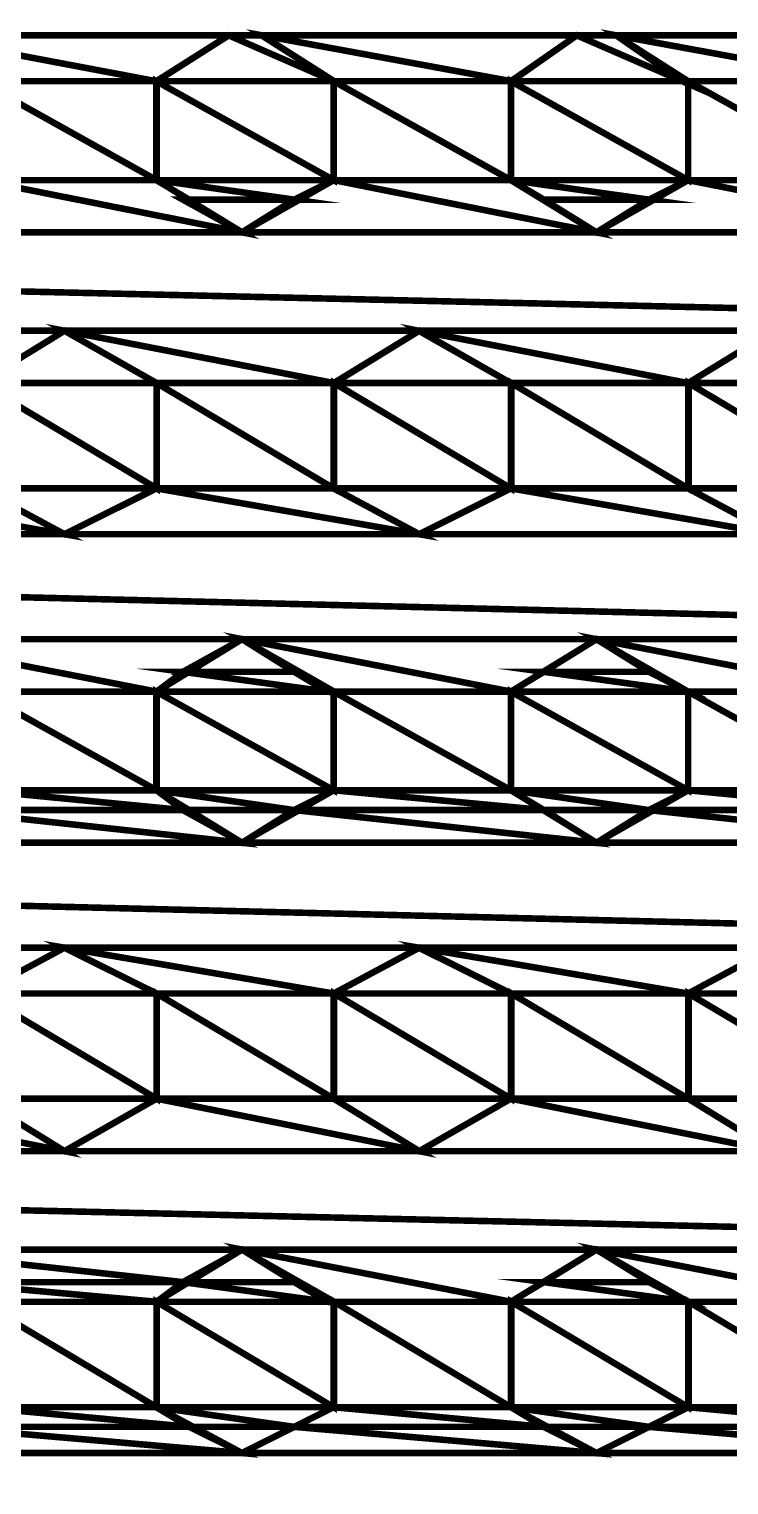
# Model space of a CAD drawing. Header units: metres. Extents: x 3290 to 4536, y 1562 to 1983.
# Drawn here: x 4160.35 to 4163.16, y 1691.62 to 1697.46 of the extents above; entities that cross this region are included whole.
import ezdxf

# ---------------------------------------------------------------- set-up
doc = ezdxf.new("R2010")
doc.units = ezdxf.units.M
for name, color, linetype in [('C00-00-00-BLACK', 7, 'Continuous'), ('C62-64-65', 252, 'Continuous'), ('C93-95-97', 253, 'Continuous')]:
    doc.layers.add(name, color=color, linetype=linetype)

msp = doc.modelspace()

# ---------------------------------------------------------------- linework, layer by layer
at = {"layer": 'C00-00-00-BLACK', "const_width": 0.0263}
for points in [[(4150.1172, 1697.4329), (4167.108, 1697.4329)], [(4160.8646, 1697.249), (4161.154, 1697.4329)], [(4161.2863, 1697.4329), (4161.5751, 1697.249)], [(4162.2863, 1697.249), (4162.5509, 1697.4329)], [(4162.7087, 1697.4329), (4162.9975, 1697.249)], [(4160.8646, 1697.249), (4160.8646, 1696.8522)], [(4161.5751, 1697.249), (4161.5751, 1696.8522)], [(4162.2863, 1697.249), (4162.2863, 1696.8522)], [(4162.9975, 1697.249), (4162.9975, 1696.8522)], [(4160.8646, 1696.8522), (4161.2074, 1696.6428)], [(4161.2074, 1696.6428), (4161.5751, 1696.8522)], [(4162.2863, 1696.8522), (4162.6298, 1696.6428)], [(4162.6298, 1696.6428), (4162.9975, 1696.8522)], [(4160.1534, 1696.0379), (4160.495, 1696.2478)], [(4160.495, 1696.2478), (4160.8646, 1696.0379)], [(4161.5751, 1696.0379), (4161.9186, 1696.2478)], [(4161.9186, 1696.2478), (4162.2863, 1696.0379)], [(4162.9975, 1696.0379), (4163.3403, 1696.2478)], [(4160.8646, 1696.0379), (4160.8646, 1695.6155)], [(4161.5751, 1696.0379), (4161.5751, 1695.6155)], [(4162.2863, 1696.0379), (4162.2863, 1695.6155)], [(4162.9975, 1696.0379), (4162.9975, 1695.6155)], [(4160.1534, 1695.6155), (4160.495, 1695.4317)], [(4160.495, 1695.4317), (4160.8646, 1695.6155)], [(4161.5751, 1695.6155), (4161.9186, 1695.4317)], [(4161.9186, 1695.4317), (4162.2863, 1695.6155)], [(4162.9975, 1695.6155), (4163.3403, 1695.4317)], [(4160.8646, 1694.8), (4161.2074, 1695.0106)], [(4161.2074, 1695.0106), (4161.5751, 1694.8)], [(4162.2863, 1694.8), (4162.6298, 1695.0106)], [(4162.6298, 1695.0106), (4162.9975, 1694.8)], [(4160.8646, 1694.8), (4160.8646, 1694.4044)], [(4161.5751, 1694.8), (4161.5751, 1694.4044)], [(4162.2863, 1694.8), (4162.2863, 1694.4044)], [(4162.9975, 1694.8), (4162.9975, 1694.4044)], [(4160.8646, 1694.4044), (4161.2074, 1694.1938)], [(4161.2074, 1694.1938), (4161.5751, 1694.4044)], [(4162.2863, 1694.4044), (4162.6298, 1694.1938)], [(4162.6298, 1694.1938), (4162.9975, 1694.4044)], [(4160.1534, 1693.5889), (4160.495, 1693.7727)], [(4160.495, 1693.7727), (4160.8646, 1693.5889)], [(4161.5751, 1693.5889), (4161.9186, 1693.7727)], [(4161.9186, 1693.7727), (4162.2863, 1693.5889)], [(4162.9975, 1693.5889), (4163.3403, 1693.7727)], [(4160.8646, 1693.5889), (4160.8646, 1693.1671)], [(4161.5751, 1693.5889), (4161.5751, 1693.1671)], [(4162.2863, 1693.5889), (4162.2863, 1693.1671)], [(4162.9975, 1693.5889), (4162.9975, 1693.1671)], [(4160.1534, 1693.1671), (4160.495, 1692.9566)], [(4160.495, 1692.9566), (4160.8646, 1693.1671)], [(4161.5751, 1693.1671), (4161.9186, 1692.9566)], [(4161.9186, 1692.9566), (4162.2863, 1693.1671)], [(4162.9975, 1693.1671), (4163.3403, 1692.9566)], [(4160.8646, 1692.3522), (4161.2074, 1692.5616)], [(4161.2074, 1692.5616), (4161.5751, 1692.3522)], [(4162.2863, 1692.3522), (4162.6298, 1692.5616)], [(4162.6298, 1692.5616), (4162.9975, 1692.3522)], [(4160.8646, 1692.3522), (4160.8646, 1691.9293)], [(4161.5751, 1692.3522), (4161.5751, 1691.9293)], [(4162.2863, 1692.3522), (4162.2863, 1691.9293)], [(4162.9975, 1692.3522), (4162.9975, 1691.9293)], [(4160.8646, 1691.9293), (4161.2074, 1691.7454)], [(4161.2074, 1691.7454), (4161.5751, 1691.9293)], [(4162.2863, 1691.9293), (4162.6298, 1691.7454)], [(4162.6298, 1691.7454), (4162.9975, 1691.9293)]]:
    msp.add_lwpolyline(points, dxfattribs=at)
at = {"layer": 'C62-64-65', "const_width": 0.0263}
for points in [[(4161.154, 1697.4329), (4161.5751, 1697.249), (4160.8646, 1697.249), (4161.154, 1697.4329)], [(4161.2863, 1697.4329), (4161.154, 1697.4329), (4161.5751, 1697.249), (4161.2863, 1697.4329)], [(4162.5509, 1697.4329), (4162.9739, 1697.249), (4162.2882, 1697.249), (4162.5509, 1697.4329)], [(4162.7087, 1697.4329), (4162.5509, 1697.4329), (4162.9739, 1697.249), (4162.7087, 1697.4329)], [(4161.5751, 1697.249), (4160.8634, 1697.249), (4161.5751, 1696.8522), (4161.5751, 1697.249)], [(4160.8634, 1697.249), (4161.5751, 1696.8522), (4160.8634, 1696.8522), (4160.8634, 1697.249)], [(4162.9975, 1697.249), (4162.2863, 1697.249), (4162.9975, 1696.8522), (4162.9975, 1697.249)], [(4162.2863, 1697.249), (4162.9975, 1696.8522), (4162.2863, 1696.8522), (4162.2863, 1697.249)], [(4160.8634, 1696.8522), (4161.4168, 1696.7739), (4160.995, 1696.7739), (4160.8634, 1696.8522)], [(4162.2863, 1696.8522), (4162.8403, 1696.7739), (4162.4186, 1696.7739), (4162.2863, 1696.8522)], [(4161.5751, 1696.8522), (4160.8634, 1696.8522), (4161.4168, 1696.7739), (4161.5751, 1696.8522)], [(4162.9975, 1696.8522), (4162.2863, 1696.8522), (4162.8403, 1696.7739), (4162.9975, 1696.8522)], [(4160.9702, 1696.7739), (4161.4168, 1696.7739), (4161.2074, 1696.6428), (4160.9702, 1696.7739)], [(4162.4186, 1696.7739), (4162.8403, 1696.7739), (4162.6298, 1696.6428), (4162.4186, 1696.7739)], [(4160.495, 1696.2478), (4160.8646, 1696.0379), (4160.1534, 1696.0379), (4160.495, 1696.2478)], [(4161.9186, 1696.2478), (4162.2863, 1696.0379), (4161.5751, 1696.0379), (4161.9186, 1696.2478)], [(4163.3403, 1696.2478), (4163.7099, 1696.0379), (4162.9975, 1696.0379), (4163.3403, 1696.2478)], [(4160.1553, 1696.0379), (4160.8646, 1695.6155), (4160.1553, 1695.6155), (4160.1553, 1696.0379)], [(4161.577, 1696.0379), (4162.2863, 1695.6155), (4161.577, 1695.6155), (4161.577, 1696.0379)], [(4162.9993, 1696.0379), (4163.7099, 1695.6155), (4162.9993, 1695.6155), (4162.9993, 1696.0379)], [(4160.8646, 1696.0379), (4160.1553, 1696.0379), (4160.8646, 1695.6155), (4160.8646, 1696.0379)], [(4162.2863, 1696.0379), (4161.577, 1696.0379), (4162.2863, 1695.6155), (4162.2863, 1696.0379)], [(4163.7099, 1696.0379), (4162.9993, 1696.0379), (4163.7099, 1695.6155), (4163.7099, 1696.0379)], [(4160.1534, 1695.6155), (4160.8646, 1695.6155), (4160.495, 1695.4317), (4160.1534, 1695.6155)], [(4161.5751, 1695.6155), (4162.2863, 1695.6155), (4161.9186, 1695.4317), (4161.5751, 1695.6155)], [(4162.9975, 1695.6155), (4163.7099, 1695.6155), (4163.3403, 1695.4317), (4162.9975, 1695.6155)], [(4161.2074, 1695.0106), (4161.4168, 1694.8795), (4160.9702, 1694.8795), (4161.2074, 1695.0106)], [(4162.6298, 1695.0106), (4162.8403, 1694.8795), (4162.4186, 1694.8795), (4162.6298, 1695.0106)], [(4161.4168, 1694.8795), (4160.9702, 1694.8795), (4161.5503, 1694.8), (4161.4168, 1694.8795)], [(4160.9702, 1694.8795), (4161.5503, 1694.8), (4160.8646, 1694.8), (4160.9702, 1694.8795)], [(4162.8403, 1694.8795), (4162.4186, 1694.8795), (4162.9975, 1694.8), (4162.8403, 1694.8795)], [(4162.4186, 1694.8795), (4162.9975, 1694.8), (4162.2863, 1694.8), (4162.4186, 1694.8795)], [(4161.5751, 1694.8), (4160.8634, 1694.8), (4161.5751, 1694.4044), (4161.5751, 1694.8)], [(4160.8634, 1694.8), (4161.5751, 1694.4044), (4160.8634, 1694.4044), (4160.8634, 1694.8)], [(4162.9975, 1694.8), (4162.2863, 1694.8), (4162.9975, 1694.4044), (4162.9975, 1694.8)], [(4162.2863, 1694.8), (4162.9975, 1694.4044), (4162.2863, 1694.4044), (4162.2863, 1694.8)], [(4160.8634, 1694.4044), (4161.4168, 1694.3249), (4160.995, 1694.3249), (4160.8634, 1694.4044)], [(4162.2863, 1694.4044), (4162.8403, 1694.3249), (4162.4186, 1694.3249), (4162.2863, 1694.4044)], [(4161.5751, 1694.4044), (4160.8634, 1694.4044), (4161.4168, 1694.3249), (4161.5751, 1694.4044)], [(4162.9975, 1694.4044), (4162.2863, 1694.4044), (4162.8403, 1694.3249), (4162.9975, 1694.4044)], [(4160.9702, 1694.3249), (4161.4168, 1694.3249), (4161.2074, 1694.1938), (4160.9702, 1694.3249)], [(4162.4186, 1694.3249), (4162.8403, 1694.3249), (4162.6298, 1694.1938), (4162.4186, 1694.3249)], [(4160.495, 1693.7727), (4160.8646, 1693.5889), (4160.1534, 1693.5889), (4160.495, 1693.7727)], [(4161.9186, 1693.7727), (4162.2863, 1693.5889), (4161.5751, 1693.5889), (4161.9186, 1693.7727)], [(4163.3403, 1693.7727), (4163.7099, 1693.5889), (4162.9975, 1693.5889), (4163.3403, 1693.7727)], [(4160.8646, 1693.5889), (4160.1553, 1693.5889), (4160.8646, 1693.1671), (4160.8646, 1693.5889)], [(4160.1553, 1693.5889), (4160.8646, 1693.1671), (4160.1553, 1693.1671), (4160.1553, 1693.5889)], [(4162.2863, 1693.5889), (4161.577, 1693.5889), (4162.2863, 1693.1671), (4162.2863, 1693.5889)], [(4161.577, 1693.5889), (4162.2863, 1693.1671), (4161.577, 1693.1671), (4161.577, 1693.5889)], [(4163.7099, 1693.5889), (4162.9993, 1693.5889), (4163.7099, 1693.1671), (4163.7099, 1693.5889)], [(4162.9993, 1693.5889), (4163.7099, 1693.1671), (4162.9993, 1693.1671), (4162.9993, 1693.5889)], [(4160.1534, 1693.1671), (4160.8646, 1693.1671), (4160.495, 1692.9566), (4160.1534, 1693.1671)], [(4161.5751, 1693.1671), (4162.2863, 1693.1671), (4161.9186, 1692.9566), (4161.5751, 1693.1671)], [(4162.9975, 1693.1671), (4163.7099, 1693.1671), (4163.3403, 1692.9566), (4162.9975, 1693.1671)], [(4161.2074, 1692.5616), (4161.4168, 1692.4311), (4160.9702, 1692.4311), (4161.2074, 1692.5616)], [(4162.6298, 1692.5616), (4162.8403, 1692.4311), (4162.4186, 1692.4311), (4162.6298, 1692.5616)], [(4161.4168, 1692.4311), (4160.9702, 1692.4311), (4161.5503, 1692.3522), (4161.4168, 1692.4311)], [(4160.9702, 1692.4311), (4161.5503, 1692.3522), (4160.8646, 1692.3522), (4160.9702, 1692.4311)], [(4162.8403, 1692.4311), (4162.4186, 1692.4311), (4162.9975, 1692.3522), (4162.8403, 1692.4311)], [(4162.4186, 1692.4311), (4162.9975, 1692.3522), (4162.2863, 1692.3522), (4162.4186, 1692.4311)], [(4160.8646, 1692.3522), (4161.5751, 1691.9293), (4160.8646, 1691.9293), (4160.8646, 1692.3522)], [(4162.2882, 1692.3522), (4162.9975, 1691.9293), (4162.2882, 1691.9293), (4162.2882, 1692.3522)], [(4161.5751, 1692.3522), (4160.8646, 1692.3522), (4161.5751, 1691.9293), (4161.5751, 1692.3522)], [(4162.9975, 1692.3522), (4162.2882, 1692.3522), (4162.9975, 1691.9293), (4162.9975, 1692.3522)], [(4161.5751, 1691.9293), (4160.8634, 1691.9293), (4161.4168, 1691.8504), (4161.5751, 1691.9293)], [(4160.8634, 1691.9293), (4161.4168, 1691.8504), (4160.995, 1691.8504), (4160.8634, 1691.9293)], [(4162.9975, 1691.9293), (4162.2863, 1691.9293), (4162.8403, 1691.8504), (4162.9975, 1691.9293)], [(4162.2863, 1691.9293), (4162.8403, 1691.8504), (4162.4186, 1691.8504), (4162.2863, 1691.9293)], [(4160.9963, 1691.8504), (4161.4168, 1691.8504), (4161.2074, 1691.7454), (4160.9963, 1691.8504)], [(4162.4186, 1691.8504), (4162.8403, 1691.8504), (4162.6298, 1691.7454), (4162.4186, 1691.8504)]]:
    msp.add_lwpolyline(points, close=True, dxfattribs=at)
at = {"layer": 'C62-64-65'}
for points in [[(4161.154, 1697.4329), (4161.5751, 1697.249), (4160.8646, 1697.249), (4161.154, 1697.4329)], [(4161.2863, 1697.4329), (4161.154, 1697.4329), (4161.5751, 1697.249), (4161.2863, 1697.4329)], [(4162.5509, 1697.4329), (4162.9739, 1697.249), (4162.2882, 1697.249), (4162.5509, 1697.4329)], [(4162.7087, 1697.4329), (4162.5509, 1697.4329), (4162.9739, 1697.249), (4162.7087, 1697.4329)], [(4161.5751, 1697.249), (4160.8634, 1697.249), (4161.5751, 1696.8522), (4161.5751, 1697.249)], [(4160.8634, 1697.249), (4161.5751, 1696.8522), (4160.8634, 1696.8522), (4160.8634, 1697.249)], [(4162.9975, 1697.249), (4162.2863, 1697.249), (4162.9975, 1696.8522), (4162.9975, 1697.249)], [(4162.2863, 1697.249), (4162.9975, 1696.8522), (4162.2863, 1696.8522), (4162.2863, 1697.249)], [(4161.5751, 1696.8522), (4160.8634, 1696.8522), (4161.4168, 1696.7739), (4161.5751, 1696.8522)], [(4160.8634, 1696.8522), (4161.4168, 1696.7739), (4160.995, 1696.7739), (4160.8634, 1696.8522)], [(4162.9975, 1696.8522), (4162.2863, 1696.8522), (4162.8403, 1696.7739), (4162.9975, 1696.8522)], [(4162.2863, 1696.8522), (4162.8403, 1696.7739), (4162.4186, 1696.7739), (4162.2863, 1696.8522)], [(4160.9702, 1696.7739), (4161.4168, 1696.7739), (4161.2074, 1696.6428), (4160.9702, 1696.7739)], [(4162.4186, 1696.7739), (4162.8403, 1696.7739), (4162.6298, 1696.6428), (4162.4186, 1696.7739)], [(4160.495, 1696.2478), (4160.8646, 1696.0379), (4160.1534, 1696.0379), (4160.495, 1696.2478)], [(4161.9186, 1696.2478), (4162.2863, 1696.0379), (4161.5751, 1696.0379), (4161.9186, 1696.2478)], [(4163.3403, 1696.2478), (4163.7099, 1696.0379), (4162.9975, 1696.0379), (4163.3403, 1696.2478)], [(4160.8646, 1696.0379), (4160.1553, 1696.0379), (4160.8646, 1695.6155), (4160.8646, 1696.0379)], [(4160.1553, 1696.0379), (4160.8646, 1695.6155), (4160.1553, 1695.6155), (4160.1553, 1696.0379)], [(4162.2863, 1696.0379), (4161.577, 1696.0379), (4162.2863, 1695.6155), (4162.2863, 1696.0379)], [(4161.577, 1696.0379), (4162.2863, 1695.6155), (4161.577, 1695.6155), (4161.577, 1696.0379)], [(4163.7099, 1696.0379), (4162.9993, 1696.0379), (4163.7099, 1695.6155), (4163.7099, 1696.0379)], [(4162.9993, 1696.0379), (4163.7099, 1695.6155), (4162.9993, 1695.6155), (4162.9993, 1696.0379)], [(4160.1534, 1695.6155), (4160.8646, 1695.6155), (4160.495, 1695.4317), (4160.1534, 1695.6155)], [(4161.5751, 1695.6155), (4162.2863, 1695.6155), (4161.9186, 1695.4317), (4161.5751, 1695.6155)], [(4162.9975, 1695.6155), (4163.7099, 1695.6155), (4163.3403, 1695.4317), (4162.9975, 1695.6155)], [(4161.2074, 1695.0106), (4161.4168, 1694.8795), (4160.9702, 1694.8795), (4161.2074, 1695.0106)], [(4162.6298, 1695.0106), (4162.8403, 1694.8795), (4162.4186, 1694.8795), (4162.6298, 1695.0106)], [(4160.9702, 1694.8795), (4161.5503, 1694.8), (4160.8646, 1694.8), (4160.9702, 1694.8795)], [(4161.4168, 1694.8795), (4160.9702, 1694.8795), (4161.5503, 1694.8), (4161.4168, 1694.8795)], [(4162.4186, 1694.8795), (4162.9975, 1694.8), (4162.2863, 1694.8), (4162.4186, 1694.8795)], [(4162.8403, 1694.8795), (4162.4186, 1694.8795), (4162.9975, 1694.8), (4162.8403, 1694.8795)], [(4161.5751, 1694.8), (4160.8634, 1694.8), (4161.5751, 1694.4044), (4161.5751, 1694.8)], [(4160.8634, 1694.8), (4161.5751, 1694.4044), (4160.8634, 1694.4044), (4160.8634, 1694.8)], [(4162.9975, 1694.8), (4162.2863, 1694.8), (4162.9975, 1694.4044), (4162.9975, 1694.8)], [(4162.2863, 1694.8), (4162.9975, 1694.4044), (4162.2863, 1694.4044), (4162.2863, 1694.8)], [(4161.5751, 1694.4044), (4160.8634, 1694.4044), (4161.4168, 1694.3249), (4161.5751, 1694.4044)], [(4160.8634, 1694.4044), (4161.4168, 1694.3249), (4160.995, 1694.3249), (4160.8634, 1694.4044)], [(4162.9975, 1694.4044), (4162.2863, 1694.4044), (4162.8403, 1694.3249), (4162.9975, 1694.4044)], [(4162.2863, 1694.4044), (4162.8403, 1694.3249), (4162.4186, 1694.3249), (4162.2863, 1694.4044)], [(4160.9702, 1694.3249), (4161.4168, 1694.3249), (4161.2074, 1694.1938), (4160.9702, 1694.3249)], [(4162.4186, 1694.3249), (4162.8403, 1694.3249), (4162.6298, 1694.1938), (4162.4186, 1694.3249)], [(4160.495, 1693.7727), (4160.8646, 1693.5889), (4160.1534, 1693.5889), (4160.495, 1693.7727)], [(4161.9186, 1693.7727), (4162.2863, 1693.5889), (4161.5751, 1693.5889), (4161.9186, 1693.7727)], [(4163.3403, 1693.7727), (4163.7099, 1693.5889), (4162.9975, 1693.5889), (4163.3403, 1693.7727)], [(4160.8646, 1693.5889), (4160.1553, 1693.5889), (4160.8646, 1693.1671), (4160.8646, 1693.5889)], [(4160.1553, 1693.5889), (4160.8646, 1693.1671), (4160.1553, 1693.1671), (4160.1553, 1693.5889)], [(4162.2863, 1693.5889), (4161.577, 1693.5889), (4162.2863, 1693.1671), (4162.2863, 1693.5889)], [(4161.577, 1693.5889), (4162.2863, 1693.1671), (4161.577, 1693.1671), (4161.577, 1693.5889)], [(4163.7099, 1693.5889), (4162.9993, 1693.5889), (4163.7099, 1693.1671), (4163.7099, 1693.5889)], [(4162.9993, 1693.5889), (4163.7099, 1693.1671), (4162.9993, 1693.1671), (4162.9993, 1693.5889)], [(4160.1534, 1693.1671), (4160.8646, 1693.1671), (4160.495, 1692.9566), (4160.1534, 1693.1671)], [(4161.5751, 1693.1671), (4162.2863, 1693.1671), (4161.9186, 1692.9566), (4161.5751, 1693.1671)], [(4162.9975, 1693.1671), (4163.7099, 1693.1671), (4163.3403, 1692.9566), (4162.9975, 1693.1671)], [(4161.2074, 1692.5616), (4161.4168, 1692.4311), (4160.9702, 1692.4311), (4161.2074, 1692.5616)], [(4162.6298, 1692.5616), (4162.8403, 1692.4311), (4162.4186, 1692.4311), (4162.6298, 1692.5616)], [(4160.9702, 1692.4311), (4161.5503, 1692.3522), (4160.8646, 1692.3522), (4160.9702, 1692.4311)], [(4161.4168, 1692.4311), (4160.9702, 1692.4311), (4161.5503, 1692.3522), (4161.4168, 1692.4311)], [(4162.4186, 1692.4311), (4162.9975, 1692.3522), (4162.2863, 1692.3522), (4162.4186, 1692.4311)], [(4162.8403, 1692.4311), (4162.4186, 1692.4311), (4162.9975, 1692.3522), (4162.8403, 1692.4311)], [(4161.5751, 1692.3522), (4160.8646, 1692.3522), (4161.5751, 1691.9293), (4161.5751, 1692.3522)], [(4160.8646, 1692.3522), (4161.5751, 1691.9293), (4160.8646, 1691.9293), (4160.8646, 1692.3522)], [(4162.9975, 1692.3522), (4162.2882, 1692.3522), (4162.9975, 1691.9293), (4162.9975, 1692.3522)], [(4162.2882, 1692.3522), (4162.9975, 1691.9293), (4162.2882, 1691.9293), (4162.2882, 1692.3522)], [(4161.5751, 1691.9293), (4160.8634, 1691.9293), (4161.4168, 1691.8504), (4161.5751, 1691.9293)], [(4160.8634, 1691.9293), (4161.4168, 1691.8504), (4160.995, 1691.8504), (4160.8634, 1691.9293)], [(4162.9975, 1691.9293), (4162.2863, 1691.9293), (4162.8403, 1691.8504), (4162.9975, 1691.9293)], [(4162.2863, 1691.9293), (4162.8403, 1691.8504), (4162.4186, 1691.8504), (4162.2863, 1691.9293)], [(4160.9963, 1691.8504), (4161.4168, 1691.8504), (4161.2074, 1691.7454), (4160.9963, 1691.8504)], [(4162.4186, 1691.8504), (4162.8403, 1691.8504), (4162.6298, 1691.7454), (4162.4186, 1691.8504)]]:
    msp.add_lwpolyline(points, close=True, dxfattribs=at)
at = {"layer": 'C93-95-97', "const_width": 0.0263}
for points in [[(4159.8895, 1697.4329), (4160.8634, 1697.249), (4160.1522, 1697.249), (4159.8895, 1697.4329)], [(4161.2876, 1697.4329), (4162.2882, 1697.249), (4161.577, 1697.249), (4161.2876, 1697.4329)], [(4162.7087, 1697.4329), (4163.7099, 1697.249), (4162.9975, 1697.249), (4162.7087, 1697.4329)], [(4161.154, 1697.4329), (4159.8895, 1697.4329), (4160.8634, 1697.249), (4161.154, 1697.4329)], [(4162.5509, 1697.4329), (4161.2876, 1697.4329), (4162.2882, 1697.249), (4162.5509, 1697.4329)], [(4163.9726, 1697.4329), (4162.7087, 1697.4329), (4163.7099, 1697.249), (4163.9726, 1697.4329)], [(4160.8646, 1697.249), (4160.1534, 1697.249), (4160.8646, 1696.8522), (4160.8646, 1697.249)], [(4160.1534, 1697.249), (4160.8646, 1696.8522), (4160.1534, 1696.8522), (4160.1534, 1697.249)], [(4162.2863, 1697.249), (4161.5751, 1697.249), (4162.2863, 1696.8522), (4162.2863, 1697.249)], [(4161.5751, 1697.249), (4162.2863, 1696.8522), (4161.5751, 1696.8522), (4161.5751, 1697.249)], [(4163.7099, 1697.249), (4162.9975, 1697.249), (4163.7099, 1696.8522), (4163.7099, 1697.249)], [(4162.9975, 1697.249), (4163.7099, 1696.8522), (4162.9975, 1696.8522), (4162.9975, 1697.249)], [(4160.1534, 1696.8522), (4161.2074, 1696.6428), (4159.7857, 1696.6428), (4160.1534, 1696.8522)], [(4160.8646, 1696.8522), (4160.1534, 1696.8522), (4161.2074, 1696.6428), (4160.8646, 1696.8522)], [(4161.5751, 1696.8522), (4162.6279, 1696.6428), (4161.2074, 1696.6428), (4161.5751, 1696.8522)], [(4162.2863, 1696.8522), (4161.5751, 1696.8522), (4162.6279, 1696.6428), (4162.2863, 1696.8522)], [(4162.9975, 1696.8522), (4164.0515, 1696.6428), (4162.6298, 1696.6428), (4162.9975, 1696.8522)], [(4163.7099, 1696.8522), (4162.9975, 1696.8522), (4164.0515, 1696.6428), (4163.7099, 1696.8522)], [(4150.1172, 1696.6428), (4167.108, 1696.2478), (4150.1172, 1696.2478), (4150.1172, 1696.6428)], [(4167.108, 1696.6428), (4150.1172, 1696.6428), (4167.108, 1696.2478), (4167.108, 1696.6428)], [(4160.495, 1696.2478), (4159.1, 1696.2478), (4160.1534, 1696.0379), (4160.495, 1696.2478)], [(4161.9186, 1696.2478), (4160.495, 1696.2478), (4161.577, 1696.0379), (4161.9186, 1696.2478)], [(4160.495, 1696.2478), (4161.577, 1696.0379), (4160.8646, 1696.0379), (4160.495, 1696.2478)], [(4163.3403, 1696.2478), (4161.9168, 1696.2478), (4162.9975, 1696.0379), (4163.3403, 1696.2478)], [(4161.9168, 1696.2478), (4162.9975, 1696.0379), (4162.2863, 1696.0379), (4161.9168, 1696.2478)], [(4160.8646, 1696.0379), (4161.5751, 1695.6155), (4160.8646, 1695.6155), (4160.8646, 1696.0379)], [(4162.2882, 1696.0379), (4162.9975, 1695.6155), (4162.2882, 1695.6155), (4162.2882, 1696.0379)], [(4161.5751, 1696.0379), (4160.8646, 1696.0379), (4161.5751, 1695.6155), (4161.5751, 1696.0379)], [(4162.9975, 1696.0379), (4162.2882, 1696.0379), (4162.9975, 1695.6155), (4162.9975, 1696.0379)], [(4159.4416, 1695.6155), (4160.495, 1695.4317), (4159.1, 1695.4317), (4159.4416, 1695.6155)], [(4160.1534, 1695.6155), (4159.4416, 1695.6155), (4160.495, 1695.4317), (4160.1534, 1695.6155)], [(4160.8634, 1695.6155), (4161.9186, 1695.4317), (4160.495, 1695.4317), (4160.8634, 1695.6155)], [(4161.5751, 1695.6155), (4160.8634, 1695.6155), (4161.9186, 1695.4317), (4161.5751, 1695.6155)], [(4162.2863, 1695.6155), (4163.3422, 1695.4317), (4161.9186, 1695.4317), (4162.2863, 1695.6155)], [(4162.9975, 1695.6155), (4162.2863, 1695.6155), (4163.3422, 1695.4317), (4162.9975, 1695.6155)], [(4150.1172, 1695.4317), (4167.108, 1695.0106), (4150.1172, 1695.0106), (4150.1172, 1695.4317)], [(4167.108, 1695.4317), (4150.1172, 1695.4317), (4167.108, 1695.0106), (4167.108, 1695.4317)], [(4161.2074, 1695.0106), (4159.7839, 1695.0106), (4160.8646, 1694.8), (4161.2074, 1695.0106)], [(4159.7839, 1695.0106), (4160.8646, 1694.8), (4160.1534, 1694.8), (4159.7839, 1695.0106)], [(4162.6298, 1695.0106), (4161.2074, 1695.0106), (4162.2882, 1694.8), (4162.6298, 1695.0106)], [(4161.2074, 1695.0106), (4162.2882, 1694.8), (4161.577, 1694.8), (4161.2074, 1695.0106)], [(4164.0515, 1695.0106), (4162.6279, 1695.0106), (4163.7099, 1694.8), (4164.0515, 1695.0106)], [(4162.6279, 1695.0106), (4163.7099, 1694.8), (4162.9975, 1694.8), (4162.6279, 1695.0106)], [(4160.8646, 1694.8), (4160.1534, 1694.8), (4160.8646, 1694.4044), (4160.8646, 1694.8)], [(4160.1534, 1694.8), (4160.8646, 1694.4044), (4160.1534, 1694.4044), (4160.1534, 1694.8)], [(4162.2863, 1694.8), (4161.5751, 1694.8), (4162.2863, 1694.4044), (4162.2863, 1694.8)], [(4161.5751, 1694.8), (4162.2863, 1694.4044), (4161.5751, 1694.4044), (4161.5751, 1694.8)], [(4163.7099, 1694.8), (4162.9975, 1694.8), (4163.7099, 1694.4044), (4163.7099, 1694.8)], [(4162.9975, 1694.8), (4163.7099, 1694.4044), (4162.9975, 1694.4044), (4162.9975, 1694.8)], [(4160.8646, 1694.4044), (4160.1534, 1694.4044), (4160.9702, 1694.3249), (4160.8646, 1694.4044)], [(4160.1534, 1694.4044), (4160.9702, 1694.3249), (4159.995, 1694.3249), (4160.1534, 1694.4044)], [(4162.2863, 1694.4044), (4161.5751, 1694.4044), (4162.4186, 1694.3249), (4162.2863, 1694.4044)], [(4161.5751, 1694.4044), (4162.4186, 1694.3249), (4161.4168, 1694.3249), (4161.5751, 1694.4044)], [(4163.7099, 1694.4044), (4162.9975, 1694.4044), (4163.8155, 1694.3249), (4163.7099, 1694.4044)], [(4162.9975, 1694.4044), (4163.8155, 1694.3249), (4162.8403, 1694.3249), (4162.9975, 1694.4044)], [(4159.995, 1694.3249), (4161.2081, 1694.1938), (4159.7857, 1694.1938), (4159.995, 1694.3249)], [(4160.9702, 1694.3249), (4159.995, 1694.3249), (4161.2081, 1694.1938), (4160.9702, 1694.3249)], [(4161.4168, 1694.3249), (4162.6298, 1694.1938), (4161.2074, 1694.1938), (4161.4168, 1694.3249)], [(4162.4186, 1694.3249), (4161.4168, 1694.3249), (4162.6298, 1694.1938), (4162.4186, 1694.3249)], [(4162.8403, 1694.3249), (4164.0534, 1694.1938), (4162.6298, 1694.1938), (4162.8403, 1694.3249)], [(4163.8155, 1694.3249), (4162.8403, 1694.3249), (4164.0534, 1694.1938), (4163.8155, 1694.3249)], [(4150.1172, 1694.1938), (4167.108, 1693.7727), (4150.1172, 1693.7727), (4150.1172, 1694.1938)], [(4167.108, 1694.1938), (4150.1172, 1694.1938), (4167.108, 1693.7727), (4167.108, 1694.1938)], [(4160.495, 1693.7727), (4159.1, 1693.7727), (4160.1534, 1693.5889), (4160.495, 1693.7727)], [(4161.9186, 1693.7727), (4160.495, 1693.7727), (4161.5751, 1693.5889), (4161.9186, 1693.7727)], [(4160.495, 1693.7727), (4161.5751, 1693.5889), (4160.8634, 1693.5889), (4160.495, 1693.7727)], [(4163.3403, 1693.7727), (4161.9168, 1693.7727), (4162.9975, 1693.5889), (4163.3403, 1693.7727)], [(4161.9168, 1693.7727), (4162.9975, 1693.5889), (4162.2863, 1693.5889), (4161.9168, 1693.7727)], [(4161.5751, 1693.5889), (4160.8646, 1693.5889), (4161.5751, 1693.1671), (4161.5751, 1693.5889)], [(4160.8646, 1693.5889), (4161.5751, 1693.1671), (4160.8646, 1693.1671), (4160.8646, 1693.5889)], [(4162.9975, 1693.5889), (4162.2882, 1693.5889), (4162.9975, 1693.1671), (4162.9975, 1693.5889)], [(4162.2882, 1693.5889), (4162.9975, 1693.1671), (4162.2882, 1693.1671), (4162.2882, 1693.5889)], [(4159.4416, 1693.1671), (4160.495, 1692.9566), (4159.1, 1692.9566), (4159.4416, 1693.1671)], [(4160.1534, 1693.1671), (4159.4416, 1693.1671), (4160.495, 1692.9566), (4160.1534, 1693.1671)], [(4160.8646, 1693.1671), (4161.9186, 1692.9566), (4160.495, 1692.9566), (4160.8646, 1693.1671)], [(4161.5751, 1693.1671), (4160.8646, 1693.1671), (4161.9186, 1692.9566), (4161.5751, 1693.1671)], [(4162.2863, 1693.1671), (4163.3403, 1692.9566), (4161.9186, 1692.9566), (4162.2863, 1693.1671)], [(4162.9975, 1693.1671), (4162.2863, 1693.1671), (4163.3403, 1692.9566), (4162.9975, 1693.1671)], [(4150.1172, 1692.9566), (4167.108, 1692.5616), (4150.1172, 1692.5616), (4150.1172, 1692.9566)], [(4167.108, 1692.9566), (4150.1172, 1692.9566), (4167.108, 1692.5616), (4167.108, 1692.9566)], [(4161.2074, 1692.5616), (4159.7857, 1692.5616), (4160.9702, 1692.4311), (4161.2074, 1692.5616)], [(4159.7857, 1692.5616), (4160.9702, 1692.4311), (4159.995, 1692.4311), (4159.7857, 1692.5616)], [(4162.6298, 1692.5616), (4161.2074, 1692.5616), (4162.2882, 1692.3522), (4162.6298, 1692.5616)], [(4161.2074, 1692.5616), (4162.2882, 1692.3522), (4161.577, 1692.3522), (4161.2074, 1692.5616)], [(4164.0515, 1692.5616), (4162.6279, 1692.5616), (4163.7099, 1692.3522), (4164.0515, 1692.5616)], [(4162.6279, 1692.5616), (4163.7099, 1692.3522), (4162.9975, 1692.3522), (4162.6279, 1692.5616)], [(4160.9702, 1692.4311), (4159.995, 1692.4311), (4160.8646, 1692.3522), (4160.9702, 1692.4311)], [(4159.995, 1692.4311), (4160.8646, 1692.3522), (4160.1534, 1692.3522), (4159.995, 1692.4311)], [(4160.1553, 1692.3522), (4160.8646, 1691.9293), (4160.1553, 1691.9293), (4160.1553, 1692.3522)], [(4161.577, 1692.3522), (4162.2863, 1691.9293), (4161.577, 1691.9293), (4161.577, 1692.3522)], [(4162.9993, 1692.3522), (4163.7099, 1691.9293), (4162.9993, 1691.9293), (4162.9993, 1692.3522)], [(4160.8646, 1692.3522), (4160.1553, 1692.3522), (4160.8646, 1691.9293), (4160.8646, 1692.3522)], [(4162.2863, 1692.3522), (4161.577, 1692.3522), (4162.2863, 1691.9293), (4162.2863, 1692.3522)], [(4163.7099, 1692.3522), (4162.9993, 1692.3522), (4163.7099, 1691.9293), (4163.7099, 1692.3522)], [(4160.8646, 1691.9293), (4160.1534, 1691.9293), (4160.9963, 1691.8504), (4160.8646, 1691.9293)], [(4160.1534, 1691.9293), (4160.9963, 1691.8504), (4159.995, 1691.8504), (4160.1534, 1691.9293)], [(4162.2863, 1691.9293), (4161.5751, 1691.9293), (4162.4186, 1691.8504), (4162.2863, 1691.9293)], [(4161.5751, 1691.9293), (4162.4186, 1691.8504), (4161.4168, 1691.8504), (4161.5751, 1691.9293)], [(4163.7099, 1691.9293), (4162.9975, 1691.9293), (4163.8409, 1691.8504), (4163.7099, 1691.9293)], [(4162.9975, 1691.9293), (4163.8409, 1691.8504), (4162.8403, 1691.8504), (4162.9975, 1691.9293)], [(4160.9963, 1691.8504), (4159.995, 1691.8504), (4161.2074, 1691.7454), (4160.9963, 1691.8504)], [(4159.995, 1691.8504), (4161.2074, 1691.7454), (4159.7857, 1691.7454), (4159.995, 1691.8504)], [(4162.4186, 1691.8504), (4161.4168, 1691.8504), (4162.6279, 1691.7454), (4162.4186, 1691.8504)], [(4161.4168, 1691.8504), (4162.6279, 1691.7454), (4161.2074, 1691.7454), (4161.4168, 1691.8504)], [(4163.8409, 1691.8504), (4162.8403, 1691.8504), (4164.0515, 1691.7454), (4163.8409, 1691.8504)], [(4162.8403, 1691.8504), (4164.0515, 1691.7454), (4162.6298, 1691.7454), (4162.8403, 1691.8504)], [(4167.108, 1691.7454), (4150.1172, 1691.7454), (4167.108, 1691.3249), (4167.108, 1691.7454)]]:
    msp.add_lwpolyline(points, close=True, dxfattribs=at)
at = {"layer": 'C93-95-97'}
for points in [[(4161.154, 1697.4329), (4159.8895, 1697.4329), (4160.8634, 1697.249), (4161.154, 1697.4329)], [(4159.8895, 1697.4329), (4160.8634, 1697.249), (4160.1522, 1697.249), (4159.8895, 1697.4329)], [(4162.5509, 1697.4329), (4161.2876, 1697.4329), (4162.2882, 1697.249), (4162.5509, 1697.4329)], [(4161.2876, 1697.4329), (4162.2882, 1697.249), (4161.577, 1697.249), (4161.2876, 1697.4329)], [(4163.9726, 1697.4329), (4162.7087, 1697.4329), (4163.7099, 1697.249), (4163.9726, 1697.4329)], [(4162.7087, 1697.4329), (4163.7099, 1697.249), (4162.9975, 1697.249), (4162.7087, 1697.4329)], [(4160.8646, 1697.249), (4160.1534, 1697.249), (4160.8646, 1696.8522), (4160.8646, 1697.249)], [(4160.1534, 1697.249), (4160.8646, 1696.8522), (4160.1534, 1696.8522), (4160.1534, 1697.249)], [(4162.2863, 1697.249), (4161.5751, 1697.249), (4162.2863, 1696.8522), (4162.2863, 1697.249)], [(4161.5751, 1697.249), (4162.2863, 1696.8522), (4161.5751, 1696.8522), (4161.5751, 1697.249)], [(4163.7099, 1697.249), (4162.9975, 1697.249), (4163.7099, 1696.8522), (4163.7099, 1697.249)], [(4162.9975, 1697.249), (4163.7099, 1696.8522), (4162.9975, 1696.8522), (4162.9975, 1697.249)], [(4160.1534, 1696.8522), (4161.2074, 1696.6428), (4159.7857, 1696.6428), (4160.1534, 1696.8522)], [(4160.8646, 1696.8522), (4160.1534, 1696.8522), (4161.2074, 1696.6428), (4160.8646, 1696.8522)], [(4161.5751, 1696.8522), (4162.6279, 1696.6428), (4161.2074, 1696.6428), (4161.5751, 1696.8522)], [(4162.2863, 1696.8522), (4161.5751, 1696.8522), (4162.6279, 1696.6428), (4162.2863, 1696.8522)], [(4162.9975, 1696.8522), (4164.0515, 1696.6428), (4162.6298, 1696.6428), (4162.9975, 1696.8522)], [(4163.7099, 1696.8522), (4162.9975, 1696.8522), (4164.0515, 1696.6428), (4163.7099, 1696.8522)], [(4167.108, 1696.6428), (4150.1172, 1696.6428), (4167.108, 1696.2478), (4167.108, 1696.6428)], [(4150.1172, 1696.6428), (4167.108, 1696.2478), (4150.1172, 1696.2478), (4150.1172, 1696.6428)], [(4160.495, 1696.2478), (4159.1, 1696.2478), (4160.1534, 1696.0379), (4160.495, 1696.2478)], [(4161.9186, 1696.2478), (4160.495, 1696.2478), (4161.577, 1696.0379), (4161.9186, 1696.2478)], [(4160.495, 1696.2478), (4161.577, 1696.0379), (4160.8646, 1696.0379), (4160.495, 1696.2478)], [(4163.3403, 1696.2478), (4161.9168, 1696.2478), (4162.9975, 1696.0379), (4163.3403, 1696.2478)], [(4161.9168, 1696.2478), (4162.9975, 1696.0379), (4162.2863, 1696.0379), (4161.9168, 1696.2478)], [(4161.5751, 1696.0379), (4160.8646, 1696.0379), (4161.5751, 1695.6155), (4161.5751, 1696.0379)], [(4160.8646, 1696.0379), (4161.5751, 1695.6155), (4160.8646, 1695.6155), (4160.8646, 1696.0379)], [(4162.9975, 1696.0379), (4162.2882, 1696.0379), (4162.9975, 1695.6155), (4162.9975, 1696.0379)], [(4162.2882, 1696.0379), (4162.9975, 1695.6155), (4162.2882, 1695.6155), (4162.2882, 1696.0379)], [(4159.4416, 1695.6155), (4160.495, 1695.4317), (4159.1, 1695.4317), (4159.4416, 1695.6155)], [(4160.1534, 1695.6155), (4159.4416, 1695.6155), (4160.495, 1695.4317), (4160.1534, 1695.6155)], [(4160.8634, 1695.6155), (4161.9186, 1695.4317), (4160.495, 1695.4317), (4160.8634, 1695.6155)], [(4161.5751, 1695.6155), (4160.8634, 1695.6155), (4161.9186, 1695.4317), (4161.5751, 1695.6155)], [(4162.2863, 1695.6155), (4163.3422, 1695.4317), (4161.9186, 1695.4317), (4162.2863, 1695.6155)], [(4162.9975, 1695.6155), (4162.2863, 1695.6155), (4163.3422, 1695.4317), (4162.9975, 1695.6155)], [(4167.108, 1695.4317), (4150.1172, 1695.4317), (4167.108, 1695.0106), (4167.108, 1695.4317)], [(4150.1172, 1695.4317), (4167.108, 1695.0106), (4150.1172, 1695.0106), (4150.1172, 1695.4317)], [(4161.2074, 1695.0106), (4159.7839, 1695.0106), (4160.8646, 1694.8), (4161.2074, 1695.0106)], [(4159.7839, 1695.0106), (4160.8646, 1694.8), (4160.1534, 1694.8), (4159.7839, 1695.0106)], [(4162.6298, 1695.0106), (4161.2074, 1695.0106), (4162.2882, 1694.8), (4162.6298, 1695.0106)], [(4161.2074, 1695.0106), (4162.2882, 1694.8), (4161.577, 1694.8), (4161.2074, 1695.0106)], [(4164.0515, 1695.0106), (4162.6279, 1695.0106), (4163.7099, 1694.8), (4164.0515, 1695.0106)], [(4162.6279, 1695.0106), (4163.7099, 1694.8), (4162.9975, 1694.8), (4162.6279, 1695.0106)], [(4160.8646, 1694.8), (4160.1534, 1694.8), (4160.8646, 1694.4044), (4160.8646, 1694.8)], [(4160.1534, 1694.8), (4160.8646, 1694.4044), (4160.1534, 1694.4044), (4160.1534, 1694.8)], [(4162.2863, 1694.8), (4161.5751, 1694.8), (4162.2863, 1694.4044), (4162.2863, 1694.8)], [(4161.5751, 1694.8), (4162.2863, 1694.4044), (4161.5751, 1694.4044), (4161.5751, 1694.8)], [(4163.7099, 1694.8), (4162.9975, 1694.8), (4163.7099, 1694.4044), (4163.7099, 1694.8)], [(4162.9975, 1694.8), (4163.7099, 1694.4044), (4162.9975, 1694.4044), (4162.9975, 1694.8)], [(4160.1534, 1694.4044), (4160.9702, 1694.3249), (4159.995, 1694.3249), (4160.1534, 1694.4044)], [(4160.8646, 1694.4044), (4160.1534, 1694.4044), (4160.9702, 1694.3249), (4160.8646, 1694.4044)], [(4161.5751, 1694.4044), (4162.4186, 1694.3249), (4161.4168, 1694.3249), (4161.5751, 1694.4044)], [(4162.2863, 1694.4044), (4161.5751, 1694.4044), (4162.4186, 1694.3249), (4162.2863, 1694.4044)], [(4162.9975, 1694.4044), (4163.8155, 1694.3249), (4162.8403, 1694.3249), (4162.9975, 1694.4044)], [(4163.7099, 1694.4044), (4162.9975, 1694.4044), (4163.8155, 1694.3249), (4163.7099, 1694.4044)], [(4159.995, 1694.3249), (4161.2081, 1694.1938), (4159.7857, 1694.1938), (4159.995, 1694.3249)], [(4160.9702, 1694.3249), (4159.995, 1694.3249), (4161.2081, 1694.1938), (4160.9702, 1694.3249)], [(4161.4168, 1694.3249), (4162.6298, 1694.1938), (4161.2074, 1694.1938), (4161.4168, 1694.3249)], [(4162.4186, 1694.3249), (4161.4168, 1694.3249), (4162.6298, 1694.1938), (4162.4186, 1694.3249)], [(4162.8403, 1694.3249), (4164.0534, 1694.1938), (4162.6298, 1694.1938), (4162.8403, 1694.3249)], [(4163.8155, 1694.3249), (4162.8403, 1694.3249), (4164.0534, 1694.1938), (4163.8155, 1694.3249)], [(4167.108, 1694.1938), (4150.1172, 1694.1938), (4167.108, 1693.7727), (4167.108, 1694.1938)], [(4150.1172, 1694.1938), (4167.108, 1693.7727), (4150.1172, 1693.7727), (4150.1172, 1694.1938)], [(4160.495, 1693.7727), (4159.1, 1693.7727), (4160.1534, 1693.5889), (4160.495, 1693.7727)], [(4161.9186, 1693.7727), (4160.495, 1693.7727), (4161.5751, 1693.5889), (4161.9186, 1693.7727)], [(4160.495, 1693.7727), (4161.5751, 1693.5889), (4160.8634, 1693.5889), (4160.495, 1693.7727)], [(4163.3403, 1693.7727), (4161.9168, 1693.7727), (4162.9975, 1693.5889), (4163.3403, 1693.7727)], [(4161.9168, 1693.7727), (4162.9975, 1693.5889), (4162.2863, 1693.5889), (4161.9168, 1693.7727)], [(4161.5751, 1693.5889), (4160.8646, 1693.5889), (4161.5751, 1693.1671), (4161.5751, 1693.5889)], [(4160.8646, 1693.5889), (4161.5751, 1693.1671), (4160.8646, 1693.1671), (4160.8646, 1693.5889)], [(4162.9975, 1693.5889), (4162.2882, 1693.5889), (4162.9975, 1693.1671), (4162.9975, 1693.5889)], [(4162.2882, 1693.5889), (4162.9975, 1693.1671), (4162.2882, 1693.1671), (4162.2882, 1693.5889)], [(4159.4416, 1693.1671), (4160.495, 1692.9566), (4159.1, 1692.9566), (4159.4416, 1693.1671)], [(4160.1534, 1693.1671), (4159.4416, 1693.1671), (4160.495, 1692.9566), (4160.1534, 1693.1671)], [(4160.8646, 1693.1671), (4161.9186, 1692.9566), (4160.495, 1692.9566), (4160.8646, 1693.1671)], [(4161.5751, 1693.1671), (4160.8646, 1693.1671), (4161.9186, 1692.9566), (4161.5751, 1693.1671)], [(4162.2863, 1693.1671), (4163.3403, 1692.9566), (4161.9186, 1692.9566), (4162.2863, 1693.1671)], [(4162.9975, 1693.1671), (4162.2863, 1693.1671), (4163.3403, 1692.9566), (4162.9975, 1693.1671)], [(4167.108, 1692.9566), (4150.1172, 1692.9566), (4167.108, 1692.5616), (4167.108, 1692.9566)], [(4150.1172, 1692.9566), (4167.108, 1692.5616), (4150.1172, 1692.5616), (4150.1172, 1692.9566)], [(4161.2074, 1692.5616), (4159.7857, 1692.5616), (4160.9702, 1692.4311), (4161.2074, 1692.5616)], [(4159.7857, 1692.5616), (4160.9702, 1692.4311), (4159.995, 1692.4311), (4159.7857, 1692.5616)], [(4162.6298, 1692.5616), (4161.2074, 1692.5616), (4162.2882, 1692.3522), (4162.6298, 1692.5616)], [(4161.2074, 1692.5616), (4162.2882, 1692.3522), (4161.577, 1692.3522), (4161.2074, 1692.5616)], [(4164.0515, 1692.5616), (4162.6279, 1692.5616), (4163.7099, 1692.3522), (4164.0515, 1692.5616)], [(4162.6279, 1692.5616), (4163.7099, 1692.3522), (4162.9975, 1692.3522), (4162.6279, 1692.5616)], [(4160.9702, 1692.4311), (4159.995, 1692.4311), (4160.8646, 1692.3522), (4160.9702, 1692.4311)], [(4159.995, 1692.4311), (4160.8646, 1692.3522), (4160.1534, 1692.3522), (4159.995, 1692.4311)], [(4160.8646, 1692.3522), (4160.1553, 1692.3522), (4160.8646, 1691.9293), (4160.8646, 1692.3522)], [(4160.1553, 1692.3522), (4160.8646, 1691.9293), (4160.1553, 1691.9293), (4160.1553, 1692.3522)], [(4162.2863, 1692.3522), (4161.577, 1692.3522), (4162.2863, 1691.9293), (4162.2863, 1692.3522)], [(4161.577, 1692.3522), (4162.2863, 1691.9293), (4161.577, 1691.9293), (4161.577, 1692.3522)], [(4163.7099, 1692.3522), (4162.9993, 1692.3522), (4163.7099, 1691.9293), (4163.7099, 1692.3522)], [(4162.9993, 1692.3522), (4163.7099, 1691.9293), (4162.9993, 1691.9293), (4162.9993, 1692.3522)], [(4160.1534, 1691.9293), (4160.9963, 1691.8504), (4159.995, 1691.8504), (4160.1534, 1691.9293)], [(4160.8646, 1691.9293), (4160.1534, 1691.9293), (4160.9963, 1691.8504), (4160.8646, 1691.9293)], [(4161.5751, 1691.9293), (4162.4186, 1691.8504), (4161.4168, 1691.8504), (4161.5751, 1691.9293)], [(4162.2863, 1691.9293), (4161.5751, 1691.9293), (4162.4186, 1691.8504), (4162.2863, 1691.9293)], [(4162.9975, 1691.9293), (4163.8409, 1691.8504), (4162.8403, 1691.8504), (4162.9975, 1691.9293)], [(4163.7099, 1691.9293), (4162.9975, 1691.9293), (4163.8409, 1691.8504), (4163.7099, 1691.9293)], [(4159.995, 1691.8504), (4161.2074, 1691.7454), (4159.7857, 1691.7454), (4159.995, 1691.8504)], [(4160.9963, 1691.8504), (4159.995, 1691.8504), (4161.2074, 1691.7454), (4160.9963, 1691.8504)], [(4161.4168, 1691.8504), (4162.6279, 1691.7454), (4161.2074, 1691.7454), (4161.4168, 1691.8504)], [(4162.4186, 1691.8504), (4161.4168, 1691.8504), (4162.6279, 1691.7454), (4162.4186, 1691.8504)], [(4162.8403, 1691.8504), (4164.0515, 1691.7454), (4162.6298, 1691.7454), (4162.8403, 1691.8504)], [(4163.8409, 1691.8504), (4162.8403, 1691.8504), (4164.0515, 1691.7454), (4163.8409, 1691.8504)], [(4167.108, 1691.7454), (4150.1172, 1691.7454), (4167.108, 1691.3249), (4167.108, 1691.7454)]]:
    msp.add_lwpolyline(points, close=True, dxfattribs=at)

doc.saveas('drawing.dxf')
